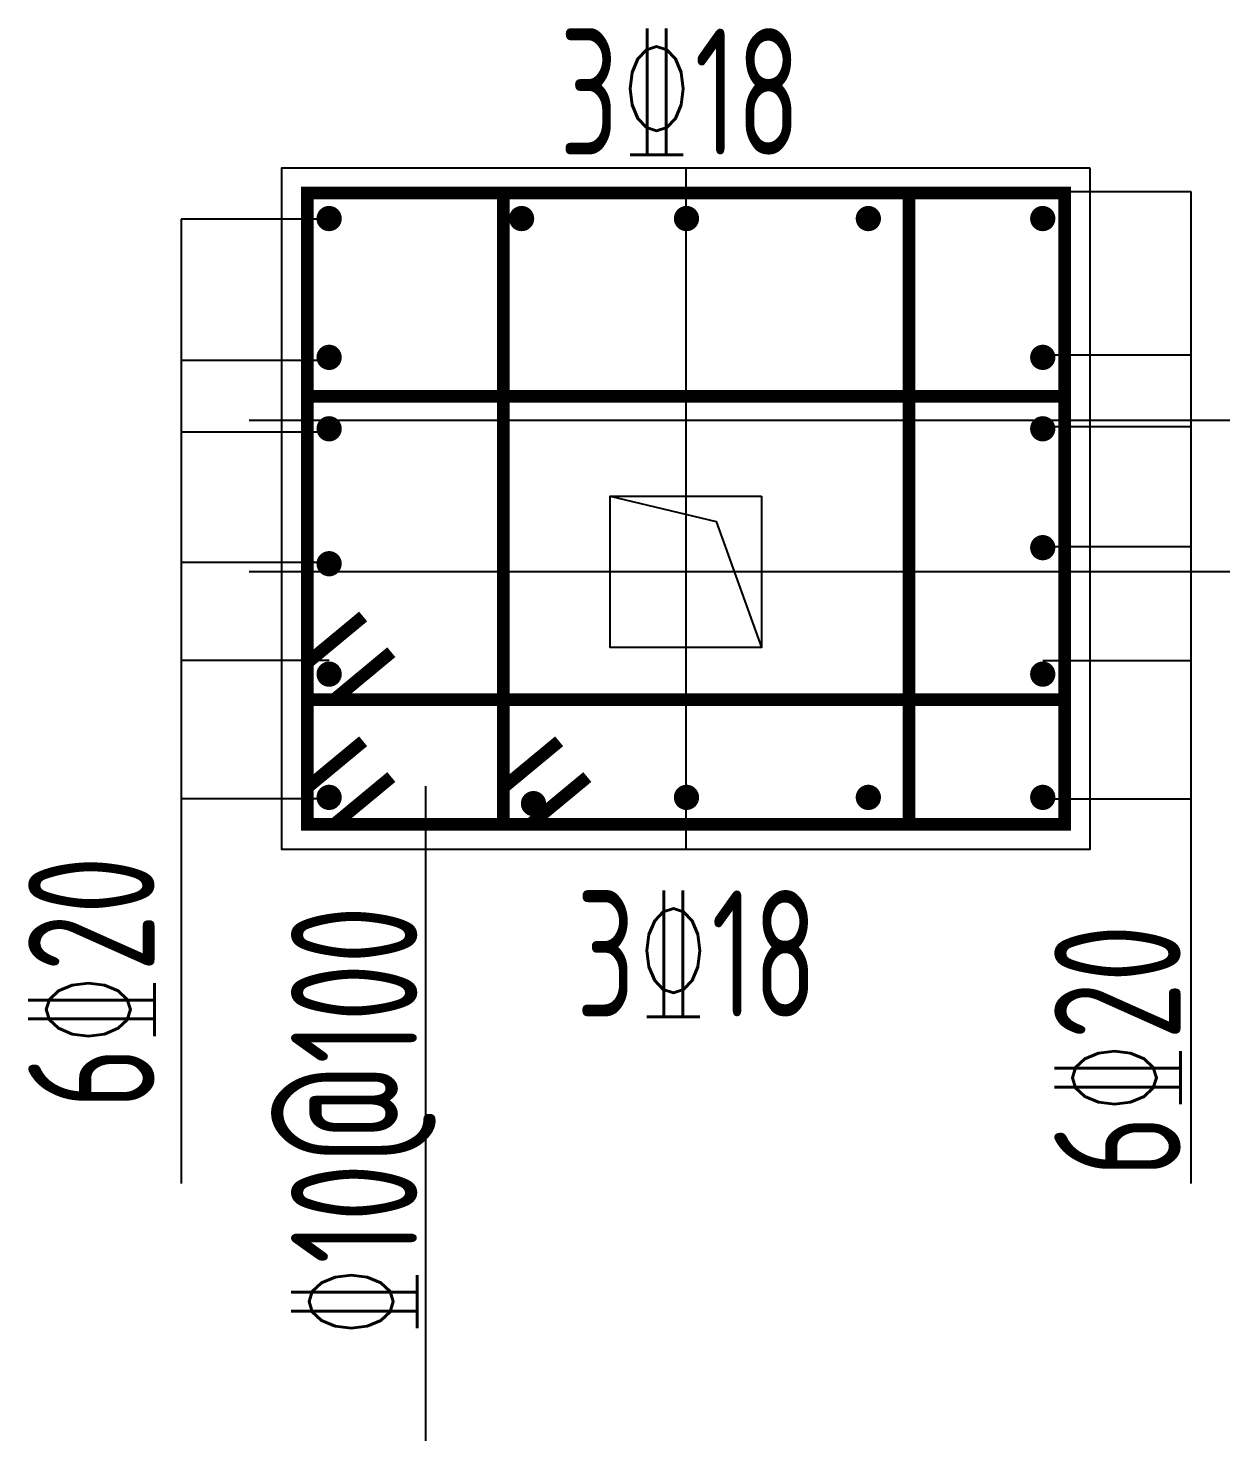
# Model space of a CAD drawing. Extents: x 69728788 to 150676229, y 15322671 to 43663798.
# Drawn here: x 75178178 to 75182938, y 20806239 to 20811833 of the extents above; entities that cross this region are included whole.
import ezdxf
from ezdxf.enums import TextEntityAlignment as Align

# ---------------------------------------------------------------- set-up
doc = ezdxf.new("R2010")
doc.units = 0
doc.header["$LTSCALE"] = 1000
doc.header["$MEASUREMENT"] = 0
doc.linetypes.add('DOTE', pattern=[2.42, 2, -0.2, 0.02, -0.2])
doc.layers.add('13', color=9, linetype='CONTINUOUS', lineweight=35)
for name, color, linetype in [('DOTE', 251, 'DOTE'), ('PUB_TEXT', 7, 'CONTINUOUS'), ('REIN', 1, 'CONTINUOUS'), ('S_BEAMDIMMASS', 2, 'CONTINUOUS'), ('柱', 2, 'CONTINUOUS')]:
    doc.layers.add(name, color=color, linetype=linetype)
doc.styles.add('TSSD_Rein', font='atssdeng.shx', dxfattribs={"width": 0.7, "bigfont": 'atssdchn.shx'})

# ---------------------------------------------------------------- blocks, each defined once
blk = doc.blocks.new('125362')
at = {"layer": 'DOTE', "color": 251, "linetype": 'DOTE'}
for p, q in [((75098891.7, 20644592.4), (75098891.7, 20643917.4)), ((75099430.3, 20644342.4), (75098459.3, 20644342.4)), ((75099430.3, 20644192.4), (75098459.3, 20644192.4))]:
    blk.add_line(p, q, dxfattribs=at)
at = {"layer": 'PUB_TEXT'}
for p, q in [((75099245.1, 20644568.9), (75099391.7, 20644568.9)), ((75099391.7, 20644568.9), (75099391.7, 20643586.8)), ((75098391.8, 20644541.4), (75098391.8, 20643586.8)), ((75098538.4, 20644541.4), (75098391.8, 20644541.4)), ((75098538.4, 20644401.5), (75098391.8, 20644401.5)), ((75099245.1, 20644407.1), (75099391.7, 20644407.1)), ((75098538.4, 20644330.8), (75098391.8, 20644330.8)), ((75099245.1, 20644336.4), (75099391.7, 20644336.4)), ((75099245.1, 20644217.5), (75099391.7, 20644217.5)), ((75098538.4, 20644201.6), (75098391.8, 20644201.6)), ((75098538.4, 20644104.8), (75098391.8, 20644104.8)), ((75099245.1, 20644104.8), (75099391.7, 20644104.8)), ((75098633.8, 20643980.1), (75098633.8, 20643332.3)), ((75098538.4, 20643967.6), (75098391.8, 20643967.6)), ((75099245.1, 20643967.6), (75099391.7, 20643967.6))]:
    blk.add_line(p, q, dxfattribs=at)
blk.add_lwpolyline([(75098966.7, 20644267.4), (75098966.7, 20644117.4), (75098816.7, 20644117.4), (75098816.7, 20644267.4)], close=True, dxfattribs=at)
blk.add_lwpolyline([(75098816.7, 20644267.4), (75098921.7, 20644242.4), (75098966.7, 20644117.4)], dxfattribs=at)
at = {"layer": 'REIN', "const_width": 12.5}
for points in [[(75099266.7, 20644567.4), (75099266.7, 20643942.4), (75098516.7, 20643942.4), (75098516.7, 20644567.4)], [(75099112.7, 20644567.4), (75099112.7, 20643942.4), (75098710.9, 20643942.4), (75098710.9, 20644567.4)], [(75099266.7, 20644366.2), (75099266.7, 20644065.9), (75098516.7, 20644065.9), (75098516.7, 20644366.2)]]:
    blk.add_lwpolyline(points, close=True, dxfattribs=at)
for points in [[(75098538.4, 20644535.9, -1), (75098538.4, 20644548.4, -1)], [(75098729, 20644535.9, -1), (75098729, 20644548.4, -1)], [(75098892.3, 20644535.9, -1), (75098892.3, 20644548.4, -1)], [(75099072.4, 20644535.9, -1), (75099072.4, 20644548.4, -1)], [(75099245.1, 20644535.9, 1), (75099245.1, 20644548.4, 1)], [(75098538.4, 20644398.5, -1), (75098538.4, 20644411, -1)], [(75099245.1, 20644398.5, 1), (75099245.1, 20644411, 1)], [(75098538.4, 20644327.8, -1), (75098538.4, 20644340.3, -1)], [(75099245.1, 20644327.8, 1), (75099245.1, 20644340.3, 1)], [(75099245.1, 20644210.1, 1), (75099245.1, 20644222.6, 1)], [(75098538.4, 20644194.2, -1), (75098538.4, 20644206.7, -1)], [(75098538.4, 20644084.9, -1), (75098538.4, 20644097.4, -1)], [(75099245.1, 20644084.9, 1), (75099245.1, 20644097.4, 1)], [(75098538.4, 20643962.9, -1), (75098538.4, 20643975.4, -1)], [(75098892.3, 20643962.9, -1), (75098892.3, 20643975.4, -1)], [(75099072.4, 20643962.9, -1), (75099072.4, 20643975.4, -1)], [(75099245.1, 20643962.9, 1), (75099245.1, 20643975.4, 1)], [(75098740.8, 20643956.7, -1), (75098740.8, 20643969.2, -1)]]:
    blk.add_lwpolyline(points, format="xyb", close=True, dxfattribs=at)
for points in [[(75098514.9, 20644100.8), (75098572.1, 20644148.2)], [(75098542.8, 20644065.4), (75098600, 20644112.9)], [(75098514.9, 20643977.3), (75098572.1, 20644024.7)], [(75098709, 20643977.3), (75098766.2, 20644024.7)], [(75098542.8, 20643941.9), (75098600, 20643989.3)], [(75098736.9, 20643941.9), (75098794.1, 20643989.3)]]:
    blk.add_lwpolyline(points, dxfattribs=at)
at = {"layer": '柱'}
blk.add_lwpolyline([(75099291.7, 20644592.4), (75099291.7, 20643917.4), (75098491.7, 20643917.4), (75098491.7, 20644592.4)], close=True, dxfattribs=at)
at = {"layer": 'S_BEAMDIMMASS', "style": 'TSSD_Rein', "width": 0.7}
for p in [(75098885.8, 20644667.9), (75098902.4, 20643814.7)]:
    blk.add_text('3%%13218', height=125, dxfattribs=at).set_placement(p, align=Align.MIDDLE)
for s, p in [('6%%13220', (75098303, 20643786)), ('%%13210@100', (75098562.4, 20643647.1)), ('6%%13220', (75099319.1, 20643718.5))]:
    blk.add_text(s, height=125, rotation=90, dxfattribs=at).set_placement(p, align=Align.MIDDLE)

msp = doc.modelspace()

# ---------------------------------------------------------------- block references
at = {"layer": '13', "xscale": 4, "yscale": 4, "zscale": 4}
msp.add_blockref('125362', (-225214783.4, -61767089.6), dxfattribs=at)

doc.saveas('drawing.dxf')
